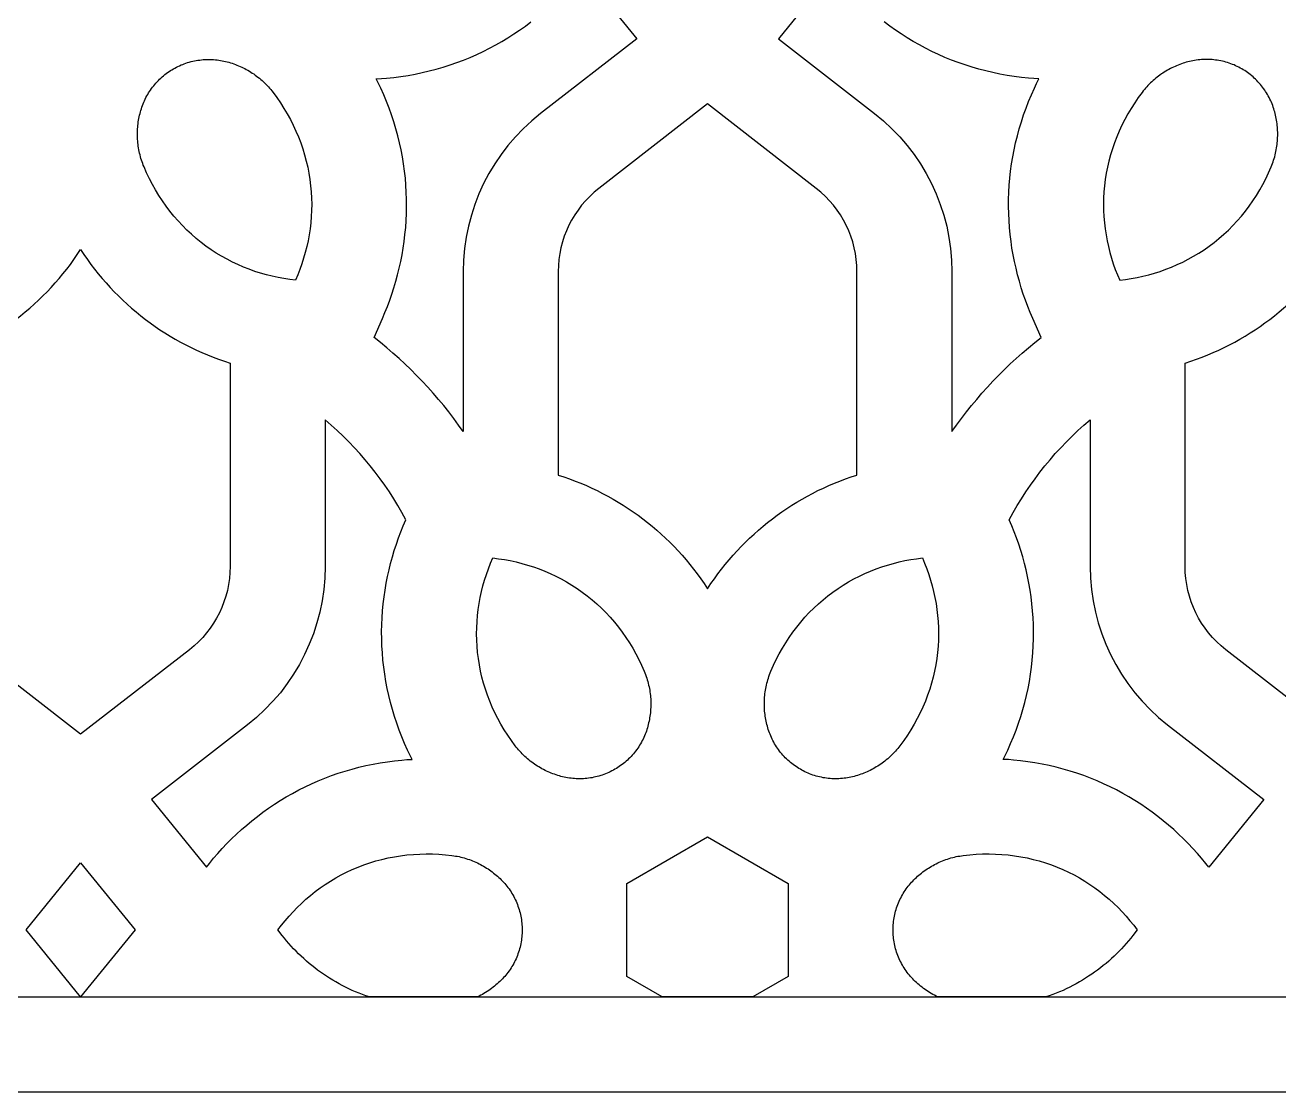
# Model space of a CAD drawing. Extents: x 14322 to 28868, y 1949 to 5319.
# Drawn here: x 16162 to 17947, y 1949 to 3468 of the extents above; entities that cross this region are included whole.
import ezdxf

# ---------------------------------------------------------------- set-up
doc = ezdxf.new("R2010")
doc.units = 0
doc.layers.add('LAYER_01', color=1, linetype='CONTINUOUS')

msp = doc.modelspace()

# ---------------------------------------------------------------- linework, layer by layer
at = {"layer": 'LAYER_01'}
for points in [[(14321.9, 1949.2), (28868, 1949.2), (28868, 5318.8), (14321.9, 5318.8)], [(14457.1, 2084.4), (28732.8, 2084.4), (28732.8, 5183.7), (14457.1, 5183.7)], [(16373.5, 3405.4), (16375.6, 3406.6), (16377.8, 3407.7), (16380, 3408.8), (16382.2, 3409.9), (16384.4, 3410.9), (16386.7, 3411.8), (16389, 3412.7), (16391.4, 3413.5), (16393.7, 3414.3), (16396.1, 3415), (16398.6, 3415.7), (16401, 3416.3), (16403.4, 3416.8), (16405.9, 3417.3), (16408.4, 3417.7), (16410.9, 3418), (16413.4, 3418.3), (16415.9, 3418.6), (16418.4, 3418.7), (16420.9, 3418.8), (16423.4, 3418.9), (16425.9, 3418.9), (16428.4, 3418.8), (16430.8, 3418.6), (16433.3, 3418.4), (16435.8, 3418.2), (16438.2, 3417.9), (16440.7, 3417.5), (16443.1, 3417), (16445.5, 3416.5), (16447.8, 3416), (16450.2, 3415.4), (16452.5, 3414.7), (16454.8, 3414), (16457.1, 3413.3), (16459.4, 3412.5), (16461.7, 3411.7), (16464, 3410.8), (16466.3, 3409.9), (16468.5, 3408.9), (16470.7, 3407.9), (16472.9, 3406.8), (16475.1, 3405.7), (16477.3, 3404.6), (16479.5, 3403.4), (16481.6, 3402.1), (16483.7, 3400.8), (16485.8, 3399.5), (16487.9, 3398.1), (16489.9, 3396.6), (16491.9, 3395.2), (16493.9, 3393.6), (16495.9, 3392.1), (16497.8, 3390.4), (16499.7, 3388.8), (16501.6, 3387.1), (16503.4, 3385.3), (16505.2, 3383.5), (16507, 3381.7), (16508.8, 3379.8), (16510.5, 3377.9), (16512.1, 3375.9), (16513.8, 3373.9), (16515.4, 3371.8), (16520.8, 3364.4), (16526, 3356.9), (16530.9, 3349.1), (16535.6, 3341.3), (16540, 3333.3), (16544.1, 3325.1), (16547.9, 3316.9), (16551.5, 3308.5), (16554.7, 3300.1), (16557.7, 3291.5), (16560.3, 3282.9), (16562.6, 3274.2), (16564.6, 3265.5), (16566.4, 3256.7), (16567.8, 3247.9), (16568.8, 3239.1), (16569.6, 3230.2), (16570.1, 3221.4), (16570.3, 3212.6), (16570.1, 3203.8), (16569.7, 3195.1), (16569, 3186.4), (16568, 3177.8), (16566.7, 3169.3), (16565.1, 3160.8), (16563.3, 3152.4), (16561.2, 3144.2), (16558.9, 3136), (16556.3, 3127.9), (16553.5, 3120), (16550.5, 3112.2), (16547.3, 3104.5), (16539, 3105.5), (16530.7, 3106.8), (16522.4, 3108.4), (16514.2, 3110.2), (16505.9, 3112.2), (16497.7, 3114.6), (16489.6, 3117.2), (16481.4, 3120.1), (16473.4, 3123.2), (16465.4, 3126.7), (16457.6, 3130.4), (16449.8, 3134.4), (16442.1, 3138.6), (16434.6, 3143.2), (16427.2, 3148), (16419.9, 3153.1), (16412.8, 3158.4), (16405.9, 3164.1), (16399.2, 3169.9), (16392.6, 3176), (16386.3, 3182.4), (16380.1, 3189), (16374.2, 3195.8), (16368.5, 3202.9), (16363, 3210.1), (16357.8, 3217.6), (16352.8, 3225.2), (16348, 3233), (16343.6, 3241), (16339.3, 3249.1), (16335.4, 3257.4), (16331.7, 3265.8), (16330.7, 3268.2), (16329.8, 3270.6), (16328.9, 3273.1), (16328.1, 3275.5), (16327.3, 3277.9), (16326.6, 3280.4), (16326, 3282.9), (16325.4, 3285.3), (16324.8, 3287.8), (16324.3, 3290.3), (16323.9, 3292.8), (16323.5, 3295.3), (16323.2, 3297.7), (16322.9, 3300.2), (16322.7, 3302.7), (16322.5, 3305.2), (16322.4, 3307.7), (16322.3, 3310.2), (16322.3, 3312.6), (16322.4, 3315.1), (16322.5, 3317.6), (16322.6, 3320), (16322.8, 3322.5), (16323, 3324.9), (16323.3, 3327.3), (16323.6, 3329.8), (16324, 3332.2), (16324.4, 3334.6), (16324.9, 3336.9), (16325.4, 3339.3), (16326, 3341.7), (16326.6, 3344), (16327.2, 3346.3), (16327.9, 3348.7), (16328.7, 3351), (16329.5, 3353.3), (16330.4, 3355.6), (16331.3, 3357.9), (16332.3, 3360.1), (16333.4, 3362.4), (16334.5, 3364.6), (16335.7, 3366.8), (16336.9, 3369), (16338.2, 3371.1), (16339.6, 3373.3), (16341, 3375.3), (16342.4, 3377.4), (16343.9, 3379.4), (16345.5, 3381.4), (16347.1, 3383.3), (16348.7, 3385.2), (16350.4, 3387.1), (16352.1, 3388.9), (16353.9, 3390.6), (16355.7, 3392.3), (16357.6, 3394), (16359.5, 3395.6), (16361.4, 3397.2), (16363.3, 3398.7), (16365.3, 3400.1), (16367.3, 3401.5), (16369.4, 3402.9), (16371.4, 3404.2)], [(17894, 3405.4), (17891.9, 3406.6), (17889.8, 3407.7), (17887.6, 3408.8), (17885.3, 3409.9), (17883.1, 3410.9), (17880.8, 3411.8), (17878.5, 3412.7), (17876.2, 3413.5), (17873.8, 3414.3), (17871.4, 3415), (17869, 3415.7), (17866.6, 3416.3), (17864.1, 3416.8), (17861.6, 3417.3), (17859.2, 3417.7), (17856.7, 3418), (17854.2, 3418.3), (17851.7, 3418.6), (17849.2, 3418.7), (17846.7, 3418.8), (17844.2, 3418.9), (17841.7, 3418.9), (17839.2, 3418.8), (17836.7, 3418.6), (17834.2, 3418.4), (17831.8, 3418.2), (17829.3, 3417.9), (17826.9, 3417.5), (17824.5, 3417), (17822.1, 3416.5), (17819.7, 3416), (17817.4, 3415.4), (17815, 3414.7), (17812.7, 3414), (17810.4, 3413.3), (17808.1, 3412.5), (17805.8, 3411.7), (17803.5, 3410.8), (17801.3, 3409.9), (17799, 3408.9), (17796.8, 3407.9), (17794.6, 3406.8), (17792.4, 3405.7), (17790.2, 3404.6), (17788.1, 3403.4), (17785.9, 3402.1), (17783.8, 3400.8), (17781.7, 3399.5), (17779.7, 3398.1), (17777.6, 3396.6), (17775.6, 3395.2), (17773.6, 3393.6), (17771.7, 3392.1), (17769.7, 3390.4), (17767.8, 3388.8), (17766, 3387.1), (17764.1, 3385.3), (17762.3, 3383.5), (17760.5, 3381.7), (17758.8, 3379.8), (17757.1, 3377.9), (17755.4, 3375.9), (17753.8, 3373.9), (17752.2, 3371.8), (17746.8, 3364.4), (17741.6, 3356.9), (17736.6, 3349.1), (17732, 3341.3), (17727.6, 3333.3), (17723.4, 3325.1), (17719.6, 3316.9), (17716.1, 3308.5), (17712.8, 3300.1), (17709.9, 3291.5), (17707.2, 3282.9), (17704.9, 3274.2), (17702.9, 3265.5), (17701.2, 3256.7), (17699.8, 3247.9), (17698.7, 3239.1), (17697.9, 3230.2), (17697.4, 3221.4), (17697.3, 3212.6), (17697.4, 3203.8), (17697.8, 3195.1), (17698.6, 3186.4), (17699.6, 3177.8), (17700.9, 3169.3), (17702.4, 3160.8), (17704.2, 3152.4), (17706.3, 3144.2), (17708.6, 3136), (17711.2, 3127.9), (17714, 3120), (17717, 3112.2), (17720.3, 3104.5), (17728.6, 3105.5), (17736.8, 3106.8), (17745.1, 3108.4), (17753.4, 3110.2), (17761.6, 3112.2), (17769.8, 3114.6), (17778, 3117.2), (17786.1, 3120.1), (17794.1, 3123.2), (17802.1, 3126.7), (17810, 3130.4), (17817.8, 3134.4), (17825.4, 3138.6), (17833, 3143.2), (17840.4, 3148), (17847.6, 3153.1), (17854.7, 3158.4), (17861.6, 3164.1), (17868.4, 3169.9), (17874.9, 3176), (17881.3, 3182.4), (17887.4, 3189), (17893.4, 3195.8), (17899.1, 3202.9), (17904.5, 3210.1), (17909.8, 3217.6), (17914.8, 3225.2), (17919.5, 3233), (17924, 3241), (17928.2, 3249.1), (17932.2, 3257.4), (17935.9, 3265.8), (17936.8, 3268.2), (17937.8, 3270.6), (17938.6, 3273.1), (17939.4, 3275.5), (17940.2, 3277.9), (17940.9, 3280.4), (17941.6, 3282.9), (17942.2, 3285.3), (17942.7, 3287.8), (17943.2, 3290.3), (17943.6, 3292.8), (17944, 3295.3), (17944.4, 3297.7), (17944.6, 3300.2), (17944.8, 3302.7), (17945, 3305.2), (17945.1, 3307.7), (17945.2, 3310.2), (17945.2, 3312.6), (17945.2, 3315.1), (17945.1, 3317.6), (17944.9, 3320), (17944.8, 3322.5), (17944.5, 3324.9), (17944.2, 3327.3), (17943.9, 3329.8), (17943.5, 3332.2), (17943.1, 3334.6), (17942.6, 3336.9), (17942.1, 3339.3), (17941.6, 3341.7), (17941, 3344), (17940.3, 3346.3), (17939.6, 3348.7), (17938.9, 3351), (17938, 3353.3), (17937.2, 3355.6), (17936.2, 3357.9), (17935.2, 3360.1), (17934.1, 3362.4), (17933, 3364.6), (17931.8, 3366.8), (17930.6, 3369), (17929.3, 3371.1), (17928, 3373.3), (17926.6, 3375.3), (17925.1, 3377.4), (17923.6, 3379.4), (17922.1, 3381.4), (17920.5, 3383.3), (17918.8, 3385.2), (17917.1, 3387.1), (17915.4, 3388.9), (17913.6, 3390.6), (17911.8, 3392.3), (17910, 3394), (17908.1, 3395.6), (17906.1, 3397.2), (17904.2, 3398.7), (17902.2, 3400.1), (17900.2, 3401.5), (17898.2, 3402.9), (17896.1, 3404.2)], [(17001.8, 2408.4), (16999.7, 2407.2), (16997.5, 2406), (16995.3, 2405), (16993.1, 2403.9), (16990.9, 2402.9), (16988.6, 2402), (16986.3, 2401.1), (16983.9, 2400.3), (16981.6, 2399.5), (16979.2, 2398.8), (16976.8, 2398.1), (16974.3, 2397.5), (16971.9, 2397), (16969.4, 2396.5), (16966.9, 2396.1), (16964.4, 2395.7), (16962, 2395.4), (16959.5, 2395.2), (16957, 2395), (16954.4, 2394.9), (16951.9, 2394.9), (16949.4, 2394.9), (16946.9, 2395), (16944.5, 2395.1), (16942, 2395.3), (16939.5, 2395.6), (16937.1, 2395.9), (16934.6, 2396.3), (16932.2, 2396.7), (16929.8, 2397.2), (16927.5, 2397.8), (16925.1, 2398.4), (16922.8, 2399), (16920.5, 2399.7), (16918.2, 2400.5), (16915.9, 2401.3), (16913.6, 2402.1), (16911.3, 2403), (16909.1, 2403.9), (16906.8, 2404.9), (16904.6, 2405.9), (16902.4, 2406.9), (16900.2, 2408.1), (16898, 2409.2), (16895.8, 2410.4), (16893.7, 2411.7), (16891.6, 2413), (16889.5, 2414.3), (16887.4, 2415.7), (16885.4, 2417.1), (16883.4, 2418.6), (16881.4, 2420.1), (16879.4, 2421.7), (16877.5, 2423.3), (16875.6, 2425), (16873.7, 2426.7), (16871.9, 2428.5), (16870.1, 2430.3), (16868.3, 2432.1), (16866.6, 2434), (16864.8, 2435.9), (16863.2, 2437.9), (16861.5, 2439.9), (16860, 2441.9), (16854.5, 2449.3), (16849.3, 2456.9), (16844.4, 2464.6), (16839.7, 2472.5), (16835.3, 2480.5), (16831.2, 2488.6), (16827.4, 2496.9), (16823.8, 2505.3), (16820.6, 2513.7), (16817.6, 2522.3), (16815, 2530.9), (16812.7, 2539.6), (16810.7, 2548.3), (16809, 2557.1), (16807.6, 2565.9), (16806.5, 2574.7), (16805.7, 2583.5), (16805.2, 2592.4), (16805, 2601.2), (16805.2, 2609.9), (16805.6, 2618.7), (16806.3, 2627.3), (16807.3, 2635.9), (16808.6, 2644.5), (16810.2, 2653), (16812, 2661.3), (16814.1, 2669.6), (16816.4, 2677.8), (16819, 2685.9), (16821.8, 2693.8), (16824.8, 2701.6), (16828, 2709.3), (16836.3, 2708.2), (16844.6, 2707), (16852.9, 2705.4), (16861.1, 2703.6), (16869.4, 2701.5), (16877.6, 2699.2), (16885.8, 2696.6), (16893.9, 2693.7), (16901.9, 2690.6), (16909.9, 2687.1), (16917.7, 2683.4), (16925.5, 2679.4), (16933.2, 2675.1), (16940.7, 2670.6), (16948.1, 2665.8), (16955.4, 2660.7), (16962.5, 2655.3), (16969.4, 2649.7), (16976.1, 2643.9), (16982.7, 2637.7), (16989.1, 2631.4), (16995.2, 2624.8), (17001.1, 2618), (17006.8, 2610.9), (17012.3, 2603.7), (17017.5, 2596.2), (17022.5, 2588.6), (17027.3, 2580.8), (17031.7, 2572.8), (17036, 2564.7), (17039.9, 2556.4), (17043.6, 2548), (17044.6, 2545.6), (17045.5, 2543.2), (17046.4, 2540.7), (17047.2, 2538.3), (17048, 2535.8), (17048.7, 2533.4), (17049.3, 2530.9), (17049.9, 2528.4), (17050.5, 2526), (17051, 2523.5), (17051.4, 2521), (17051.8, 2518.5), (17052.1, 2516), (17052.4, 2513.5), (17052.6, 2511.1), (17052.8, 2508.6), (17052.9, 2506.1), (17053, 2503.6), (17053, 2501.1), (17052.9, 2498.7), (17052.9, 2496.2), (17052.7, 2493.8), (17052.5, 2491.3), (17052.3, 2488.9), (17052, 2486.4), (17051.7, 2484), (17051.3, 2481.6), (17050.9, 2479.2), (17050.4, 2476.8), (17049.9, 2474.5), (17049.3, 2472.1), (17048.7, 2469.8), (17048.1, 2467.4), (17047.4, 2465.1), (17046.6, 2462.8), (17045.8, 2460.5), (17044.9, 2458.2), (17044, 2455.9), (17043, 2453.6), (17041.9, 2451.4), (17040.8, 2449.2), (17039.6, 2447), (17038.4, 2444.8), (17037.1, 2442.6), (17035.7, 2440.5), (17034.3, 2438.4), (17032.9, 2436.4), (17031.4, 2434.4), (17029.8, 2432.4), (17028.2, 2430.5), (17026.6, 2428.6), (17024.9, 2426.7), (17023.2, 2424.9), (17021.4, 2423.2), (17019.6, 2421.4), (17017.7, 2419.8), (17015.8, 2418.2), (17013.9, 2416.6), (17012, 2415.1), (17010, 2413.6), (17008, 2412.2), (17005.9, 2410.9), (17003.9, 2409.6)], [(17265.8, 2408.4), (17263.7, 2409.6), (17261.6, 2410.9), (17259.6, 2412.2), (17257.6, 2413.6), (17255.6, 2415.1), (17253.6, 2416.6), (17251.7, 2418.2), (17249.8, 2419.8), (17248, 2421.4), (17246.1, 2423.2), (17244.4, 2424.9), (17242.6, 2426.7), (17240.9, 2428.6), (17239.3, 2430.5), (17237.7, 2432.4), (17236.1, 2434.4), (17234.6, 2436.4), (17233.2, 2438.4), (17231.8, 2440.5), (17230.5, 2442.6), (17229.2, 2444.8), (17227.9, 2447), (17226.8, 2449.2), (17225.6, 2451.4), (17224.6, 2453.6), (17223.6, 2455.9), (17222.6, 2458.2), (17221.7, 2460.5), (17220.9, 2462.8), (17220.1, 2465.1), (17219.4, 2467.4), (17218.8, 2469.8), (17218.2, 2472.1), (17217.6, 2474.5), (17217.1, 2476.8), (17216.7, 2479.2), (17216.2, 2481.6), (17215.9, 2484), (17215.5, 2486.4), (17215.2, 2488.9), (17215, 2491.3), (17214.8, 2493.8), (17214.7, 2496.2), (17214.6, 2498.7), (17214.6, 2501.1), (17214.6, 2503.6), (17214.6, 2506.1), (17214.8, 2508.6), (17214.9, 2511.1), (17215.2, 2513.5), (17215.4, 2516), (17215.8, 2518.5), (17216.1, 2521), (17216.6, 2523.5), (17217.1, 2526), (17217.6, 2528.4), (17218.2, 2530.9), (17218.9, 2533.4), (17219.6, 2535.8), (17220.3, 2538.3), (17221.1, 2540.7), (17222, 2543.2), (17222.9, 2545.6), (17223.9, 2548), (17227.6, 2556.4), (17231.6, 2564.7), (17235.8, 2572.8), (17240.3, 2580.8), (17245, 2588.6), (17250, 2596.2), (17255.2, 2603.7), (17260.7, 2610.9), (17266.4, 2618), (17272.3, 2624.8), (17278.5, 2631.4), (17284.8, 2637.7), (17291.4, 2643.9), (17298.1, 2649.7), (17305.1, 2655.3), (17312.2, 2660.7), (17319.4, 2665.8), (17326.8, 2670.6), (17334.4, 2675.1), (17342, 2679.4), (17349.8, 2683.4), (17357.7, 2687.1), (17365.6, 2690.6), (17373.7, 2693.7), (17381.8, 2696.6), (17390, 2699.2), (17398.2, 2701.5), (17406.4, 2703.6), (17414.7, 2705.4), (17422.9, 2707), (17431.2, 2708.2), (17439.5, 2709.3), (17442.7, 2701.6), (17445.8, 2693.8), (17448.6, 2685.9), (17451.1, 2677.8), (17453.5, 2669.6), (17455.5, 2661.3), (17457.4, 2653), (17458.9, 2644.5), (17460.2, 2635.9), (17461.2, 2627.3), (17461.9, 2618.7), (17462.4, 2609.9), (17462.5, 2601.2), (17462.3, 2592.4), (17461.9, 2583.5), (17461.1, 2574.7), (17460, 2565.9), (17458.6, 2557.1), (17456.9, 2548.3), (17454.9, 2539.6), (17452.5, 2530.9), (17449.9, 2522.3), (17446.9, 2513.7), (17443.7, 2505.3), (17440.2, 2496.9), (17436.3, 2488.6), (17432.2, 2480.5), (17427.8, 2472.5), (17423.1, 2464.6), (17418.2, 2456.9), (17413, 2449.3), (17407.6, 2441.9), (17406, 2439.9), (17404.4, 2437.9), (17402.7, 2435.9), (17401, 2434), (17399.2, 2432.1), (17397.5, 2430.3), (17395.7, 2428.5), (17393.8, 2426.7), (17392, 2425), (17390.1, 2423.3), (17388.1, 2421.7), (17386.2, 2420.1), (17384.2, 2418.6), (17382.2, 2417.1), (17380.1, 2415.7), (17378, 2414.3), (17376, 2413), (17373.8, 2411.7), (17371.7, 2410.4), (17369.5, 2409.2), (17367.4, 2408.1), (17365.2, 2406.9), (17363, 2405.9), (17360.7, 2404.9), (17358.5, 2403.9), (17356.2, 2403), (17354, 2402.1), (17351.7, 2401.3), (17349.4, 2400.5), (17347.1, 2399.7), (17344.7, 2399), (17342.4, 2398.4), (17340.1, 2397.8), (17337.7, 2397.2), (17335.3, 2396.7), (17332.9, 2396.3), (17330.5, 2395.9), (17328, 2395.6), (17325.6, 2395.3), (17323.1, 2395.1), (17320.6, 2395), (17318.1, 2394.9), (17315.6, 2394.9), (17313.1, 2394.9), (17310.6, 2395), (17308.1, 2395.2), (17305.6, 2395.4), (17303.1, 2395.7), (17300.6, 2396.1), (17298.1, 2396.5), (17295.7, 2397), (17293.2, 2397.5), (17290.8, 2398.1), (17288.4, 2398.8), (17286, 2399.5), (17283.6, 2400.3), (17281.3, 2401.1), (17279, 2402), (17276.7, 2402.9), (17274.4, 2403.9), (17272.2, 2405), (17270, 2406), (17267.9, 2407.2)], [(17069.3, 2084.4), (17018.9, 2113.4), (17018.9, 2246.1), (17133.8, 2312.4), (17248.6, 2246.1), (17248.6, 2113.4), (17198.2, 2084.4)], [(16652.6, 2084.4), (16647.6, 2086), (16642.6, 2087.8), (16637.7, 2089.7), (16632.8, 2091.7), (16628, 2093.8), (16623.2, 2096), (16618.5, 2098.3), (16613.8, 2100.6), (16609.2, 2103.1), (16604.7, 2105.7), (16600.2, 2108.3), (16595.8, 2111), (16591.4, 2113.8), (16587.1, 2116.7), (16582.9, 2119.6), (16578.7, 2122.7), (16574.7, 2125.8), (16570.7, 2129), (16566.7, 2132.2), (16562.8, 2135.5), (16559, 2138.9), (16555.3, 2142.3), (16551.7, 2145.8), (16548.1, 2149.4), (16544.6, 2153), (16541.2, 2156.7), (16537.9, 2160.4), (16534.6, 2164.2), (16531.4, 2168), (16528.3, 2171.9), (16522.3, 2179.7), (16527.4, 2186.4), (16532.6, 2192.9), (16538.1, 2199.3), (16543.8, 2205.6), (16549.7, 2211.7), (16555.8, 2217.6), (16562.2, 2223.4), (16568.7, 2229), (16575.5, 2234.4), (16582.4, 2239.5), (16589.6, 2244.5), (16596.9, 2249.2), (16604.5, 2253.7), (16612.2, 2258), (16620, 2262), (16628.1, 2265.7), (16636.3, 2269.2), (16644.6, 2272.4), (16653, 2275.3), (16661.6, 2277.9), (16670.3, 2280.2), (16679.1, 2282.3), (16688, 2284), (16696.9, 2285.4), (16705.9, 2286.5), (16715, 2287.3), (16724.1, 2287.8), (16733.2, 2288), (16742.4, 2287.9), (16751.5, 2287.5), (16760.7, 2286.8), (16769.8, 2285.8), (16772.4, 2285.4), (16774.9, 2285), (16777.5, 2284.6), (16780, 2284.1), (16782.5, 2283.5), (16785, 2282.9), (16787.4, 2282.2), (16789.9, 2281.5), (16792.3, 2280.7), (16794.7, 2279.9), (16797.1, 2279), (16799.4, 2278.1), (16801.7, 2277.2), (16804, 2276.2), (16806.3, 2275.1), (16808.5, 2274), (16810.7, 2272.9), (16812.9, 2271.7), (16815, 2270.5), (16817.2, 2269.2), (16819.3, 2267.9), (16821.3, 2266.6), (16823.3, 2265.2), (16825.3, 2263.7), (16827.3, 2262.3), (16829.2, 2260.8), (16831.1, 2259.3), (16833, 2257.7), (16834.8, 2256.1), (16836.6, 2254.5), (16838.4, 2252.8), (16840.1, 2251.1), (16841.8, 2249.4), (16843.5, 2247.6), (16845.1, 2245.8), (16846.7, 2243.9), (16848.2, 2242), (16849.7, 2240.1), (16851.2, 2238.1), (16852.6, 2236), (16854, 2233.9), (16855.3, 2231.8), (16856.5, 2229.7), (16857.8, 2227.5), (16858.9, 2225.2), (16860, 2223), (16861.1, 2220.7), (16862.1, 2218.4), (16863, 2216.1), (16863.9, 2213.7), (16864.7, 2211.3), (16865.5, 2209), (16866.2, 2206.5), (16866.8, 2204.1), (16867.4, 2201.7), (16867.9, 2199.3), (16868.3, 2196.8), (16868.7, 2194.4), (16869, 2191.9), (16869.3, 2189.5), (16869.5, 2187), (16869.7, 2184.6), (16869.8, 2182.2), (16869.8, 2179.7), (16869.8, 2177.3), (16869.7, 2174.9), (16869.5, 2172.5), (16869.3, 2170), (16869, 2167.6), (16868.7, 2165.1), (16868.3, 2162.7), (16867.9, 2160.2), (16867.4, 2157.8), (16866.8, 2155.4), (16866.2, 2153), (16865.5, 2150.5), (16864.7, 2148.2), (16863.9, 2145.8), (16863, 2143.4), (16862.1, 2141.1), (16861.1, 2138.8), (16860, 2136.5), (16858.9, 2134.3), (16857.8, 2132), (16856.5, 2129.8), (16855.3, 2127.7), (16854, 2125.6), (16852.6, 2123.5), (16851.2, 2121.4), (16849.7, 2119.4), (16848.2, 2117.5), (16846.7, 2115.6), (16845.1, 2113.7), (16843.5, 2111.9), (16841.8, 2110.1), (16840.1, 2108.4), (16838.3, 2106.6), (16836.4, 2104.8), (16834.5, 2103.1), (16832.5, 2101.4), (16830.5, 2099.7), (16828.5, 2098.1), (16826.4, 2096.6), (16824.3, 2095), (16822.2, 2093.5), (16820, 2092.1), (16817.8, 2090.7), (16815.5, 2089.3), (16813.3, 2088), (16810.9, 2086.7), (16808.6, 2085.5), (16806.2, 2084.4)], [(17461.3, 2084.4), (17459, 2085.5), (17456.6, 2086.7), (17454.3, 2088), (17452, 2089.3), (17449.8, 2090.7), (17447.5, 2092.1), (17445.4, 2093.5), (17443.2, 2095), (17441.1, 2096.6), (17439.1, 2098.1), (17437, 2099.7), (17435, 2101.4), (17433.1, 2103.1), (17431.2, 2104.8), (17429.3, 2106.6), (17427.4, 2108.4), (17425.7, 2110.1), (17424.1, 2111.9), (17422.5, 2113.7), (17420.9, 2115.6), (17419.3, 2117.5), (17417.8, 2119.4), (17416.4, 2121.4), (17414.9, 2123.5), (17413.6, 2125.6), (17412.3, 2127.7), (17411, 2129.8), (17409.8, 2132), (17408.6, 2134.3), (17407.5, 2136.5), (17406.5, 2138.8), (17405.5, 2141.1), (17404.5, 2143.4), (17403.7, 2145.8), (17402.8, 2148.2), (17402.1, 2150.5), (17401.4, 2153), (17400.8, 2155.4), (17400.2, 2157.8), (17399.7, 2160.2), (17399.2, 2162.7), (17398.8, 2165.1), (17398.5, 2167.6), (17398.2, 2170), (17398, 2172.5), (17397.9, 2174.9), (17397.8, 2177.3), (17397.8, 2179.7), (17397.8, 2182.2), (17397.9, 2184.6), (17398, 2187), (17398.2, 2189.5), (17398.5, 2191.9), (17398.8, 2194.4), (17399.2, 2196.8), (17399.7, 2199.3), (17400.2, 2201.7), (17400.8, 2204.1), (17401.4, 2206.5), (17402.1, 2209), (17402.8, 2211.3), (17403.7, 2213.7), (17404.5, 2216.1), (17405.5, 2218.4), (17406.5, 2220.7), (17407.5, 2223), (17408.6, 2225.2), (17409.8, 2227.5), (17411, 2229.7), (17412.3, 2231.8), (17413.6, 2233.9), (17414.9, 2236), (17416.4, 2238.1), (17417.8, 2240.1), (17419.3, 2242), (17420.9, 2243.9), (17422.5, 2245.8), (17424.1, 2247.6), (17425.7, 2249.4), (17427.4, 2251.1), (17429.2, 2252.8), (17430.9, 2254.5), (17432.7, 2256.1), (17434.6, 2257.7), (17436.4, 2259.3), (17438.3, 2260.8), (17440.2, 2262.3), (17442.2, 2263.7), (17444.2, 2265.2), (17446.2, 2266.6), (17448.3, 2267.9), (17450.4, 2269.2), (17452.5, 2270.5), (17454.6, 2271.7), (17456.8, 2272.9), (17459, 2274), (17461.3, 2275.1), (17463.5, 2276.2), (17465.8, 2277.2), (17468.1, 2278.1), (17470.5, 2279), (17472.9, 2279.9), (17475.2, 2280.7), (17477.7, 2281.5), (17480.1, 2282.2), (17482.6, 2282.9), (17485, 2283.5), (17487.5, 2284.1), (17490.1, 2284.6), (17492.6, 2285), (17495.2, 2285.4), (17497.7, 2285.8), (17506.9, 2286.8), (17516, 2287.5), (17525.2, 2287.9), (17534.3, 2288), (17543.5, 2287.8), (17552.6, 2287.3), (17561.6, 2286.5), (17570.6, 2285.4), (17579.6, 2284), (17588.5, 2282.3), (17597.2, 2280.2), (17605.9, 2277.9), (17614.5, 2275.3), (17623, 2272.4), (17631.3, 2269.2), (17639.5, 2265.7), (17647.5, 2262), (17655.4, 2258), (17663.1, 2253.7), (17670.6, 2249.2), (17678, 2244.5), (17685.1, 2239.5), (17692.1, 2234.4), (17698.8, 2229), (17705.4, 2223.4), (17711.7, 2217.6), (17717.9, 2211.7), (17723.8, 2205.6), (17729.5, 2199.3), (17734.9, 2192.9), (17740.2, 2186.4), (17745.2, 2179.7), (17739.2, 2171.9), (17736.1, 2168), (17732.9, 2164.2), (17729.7, 2160.4), (17726.3, 2156.7), (17722.9, 2153), (17719.4, 2149.4), (17715.9, 2145.8), (17712.2, 2142.3), (17708.5, 2138.9), (17704.7, 2135.5), (17700.8, 2132.2), (17696.9, 2129), (17692.9, 2125.8), (17688.8, 2122.7), (17684.6, 2119.6), (17680.4, 2116.7), (17676.1, 2113.8), (17671.8, 2111), (17667.4, 2108.3), (17662.9, 2105.7), (17658.3, 2103.1), (17653.7, 2100.6), (17649.1, 2098.3), (17644.3, 2096), (17639.6, 2093.8), (17634.7, 2091.7), (17629.9, 2089.7), (17624.9, 2087.8), (17620, 2086), (17615, 2084.4)], [(16241.5, 2084.4), (16164.1, 2179.7), (16241.5, 2275.1), (16319, 2179.7)]]:
    msp.add_lwpolyline(points, close=True, dxfattribs=at)
for points in [[(16954.8, 3544.6), (17033, 3448.3), (16896.1, 3341.8, 0.231422), (16786, 3116.8), (16786, 2889, 0.076243), (16659.1, 3023), (16671, 3050.2), (16674.6, 3058.7), (16678.1, 3067.3), (16681.4, 3076), (16684.4, 3084.9), (16687.4, 3093.9), (16690.1, 3103), (16692.6, 3112.3), (16694.9, 3121.6), (16697, 3131.1), (16698.9, 3140.6), (16700.5, 3150.2), (16701.9, 3159.9), (16703.1, 3169.7), (16704.1, 3179.6), (16704.8, 3189.5), (16705.2, 3199.5), (16705.4, 3209.5), (16705.3, 3219.6), (16705, 3229.7), (16704.4, 3239.8), (16703.6, 3249.9), (16702.5, 3260), (16701.1, 3270.1), (16699.4, 3280.2), (16697.5, 3290.3), (16695.3, 3300.3), (16692.9, 3310.3), (16690.2, 3320.2), (16687.2, 3330), (16684, 3339.8), (16680.5, 3349.5), (16676.8, 3359.1), (16672.8, 3368.5), (16668.6, 3377.9), (16665.5, 3384.6), (16662.2, 3391.2), (16669.5, 3391.6), (16676.9, 3392.2), (16687.1, 3393.2), (16697.3, 3394.5), (16707.5, 3396.1), (16717.6, 3397.9), (16727.7, 3400), (16737.7, 3402.4), (16747.6, 3405), (16757.5, 3407.9), (16767.2, 3411), (16776.9, 3414.4), (16786.5, 3418), (16795.9, 3421.8), (16805.2, 3425.9), (16814.4, 3430.3), (16823.4, 3434.8), (16832.3, 3439.6), (16841.1, 3444.5), (16849.7, 3449.7), (16858.1, 3455.1), (16866.3, 3460.7), (16874.4, 3466.4), (16882.3, 3472.4)], [(17312.7, 3544.6), (17234.6, 3448.3), (17371.5, 3341.8, -0.231422), (17481.5, 3116.8), (17481.5, 2889, -0.076243), (17608.5, 3023), (17596.5, 3050.2), (17592.9, 3058.7), (17589.5, 3067.3), (17586.2, 3076), (17583.1, 3084.9), (17580.2, 3093.9), (17577.5, 3103), (17575, 3112.3), (17572.7, 3121.6), (17570.6, 3131.1), (17568.7, 3140.6), (17567, 3150.2), (17565.6, 3159.9), (17564.4, 3169.7), (17563.5, 3179.6), (17562.8, 3189.5), (17562.3, 3199.5), (17562.1, 3209.5), (17562.2, 3219.6), (17562.5, 3229.7), (17563.1, 3239.8), (17564, 3249.9), (17565.1, 3260), (17566.5, 3270.1), (17568.1, 3280.2), (17570, 3290.3), (17572.2, 3300.3), (17574.6, 3310.3), (17577.3, 3320.2), (17580.3, 3330), (17583.5, 3339.8), (17587, 3349.5), (17590.7, 3359.1), (17594.7, 3368.5), (17598.9, 3377.9), (17602.1, 3384.6), (17605.3, 3391.2), (17598, 3391.6), (17590.7, 3392.2), (17580.4, 3393.2), (17570.2, 3394.5), (17560.1, 3396.1), (17549.9, 3397.9), (17539.9, 3400), (17529.9, 3402.4), (17519.9, 3405), (17510.1, 3407.9), (17500.3, 3411), (17490.6, 3414.4), (17481.1, 3418), (17471.6, 3421.8), (17462.3, 3425.9), (17453.1, 3430.3), (17444.1, 3434.8), (17435.2, 3439.6), (17426.5, 3444.5), (17417.9, 3449.7), (17409.5, 3455.1), (17401.2, 3460.7), (17393.1, 3466.4), (17385.2, 3472.4)]]:
    msp.add_lwpolyline(points, format="xyb", dxfattribs=at)
for points in [[(17346.4, 2827.2), (17346.4, 3116.8, 0.231422), (17288.5, 3235.2), (17133.8, 3355.5), (16979, 3235.2, 0.231422), (16921.1, 3116.8), (16921.1, 2827.2, -0.175132), (17133.8, 2665.5, -0.175132)], [(16454.2, 2986.6), (16454.2, 2697, -0.231422), (16396.3, 2578.6), (16241.5, 2458.2), (16241.5, 2458.2), (16241.5, 2458.2), (16086.8, 2578.6, -0.231422), (16028.9, 2697), (16028.9, 2986.6, 0.175132), (16241.5, 3148.3, 0.175132)], [(18238.6, 2986.6), (18238.6, 2697, -0.231422), (18180.7, 2578.6), (18026, 2458.2), (18026, 2458.2), (18026, 2458.2), (17871.3, 2578.6, -0.231422), (17813.4, 2697), (17813.4, 2986.6, 0.175132), (18026, 3148.3, 0.175132)], [(16704.3, 2763.6, 0.097387), (16589.3, 2905.7), (16589.3, 2697, -0.231422), (16479.2, 2471.9), (16342.3, 2365.4), (16420.5, 2269.1), (16424.7, 2274.4), (16430.6, 2281.7), (16436.8, 2288.7), (16443.1, 2295.8), (16449.6, 2302.7), (16456.4, 2309.5), (16463.3, 2316.1), (16470.5, 2322.7), (16477.8, 2329.1), (16485.3, 2335.3), (16493, 2341.4), (16500.9, 2347.4), (16509, 2353.1), (16517.2, 2358.7), (16525.6, 2364), (16534.2, 2369.2), (16543, 2374.2), (16551.9, 2379), (16560.9, 2383.5), (16570.1, 2387.8), (16579.4, 2391.9), (16588.9, 2395.8), (16598.4, 2399.4), (16608.1, 2402.8), (16617.8, 2405.9), (16627.7, 2408.8), (16637.6, 2411.4), (16647.6, 2413.7), (16657.7, 2415.8), (16667.8, 2417.7), (16678, 2419.2), (16688.2, 2420.5), (16698.4, 2421.6), (16705.8, 2422.2), (16713.1, 2422.6), (16709.8, 2429.2), (16706.7, 2435.8), (16702.5, 2445.2), (16698.5, 2454.7), (16694.8, 2464.3), (16691.3, 2474), (16688.1, 2483.8), (16685.1, 2493.6), (16682.4, 2503.5), (16680, 2513.5), (16677.8, 2523.5), (16675.9, 2533.6), (16674.2, 2543.6), (16672.8, 2553.8), (16671.7, 2563.9), (16670.9, 2574), (16670.3, 2584.1), (16670, 2594.2), (16669.9, 2604.2), (16670.1, 2614.3), (16670.5, 2624.2), (16671.2, 2634.2), (16672.2, 2644), (16673.4, 2653.8), (16674.8, 2663.5), (16676.4, 2673.2), (16678.3, 2682.7), (16680.4, 2692.2), (16682.7, 2701.5), (16685.2, 2710.8), (16687.9, 2719.9), (16690.9, 2728.9), (16694, 2737.7), (16697.2, 2746.5), (16700.7, 2755.1)], [(17678.2, 2697, 0.231422), (17788.3, 2471.9), (17925.2, 2365.4), (17847.1, 2269.1), (17842.9, 2274.4), (17836.9, 2281.7), (17830.8, 2288.7), (17824.4, 2295.8), (17817.9, 2302.7), (17811.2, 2309.5), (17804.2, 2316.1), (17797.1, 2322.7), (17789.8, 2329.1), (17782.2, 2335.3), (17774.5, 2341.4), (17766.6, 2347.4), (17758.6, 2353.1), (17750.3, 2358.7), (17741.9, 2364), (17733.3, 2369.2), (17724.6, 2374.2), (17715.7, 2379), (17706.6, 2383.5), (17697.4, 2387.8), (17688.1, 2391.9), (17678.7, 2395.8), (17669.1, 2399.4), (17659.5, 2402.8), (17649.7, 2405.9), (17639.8, 2408.8), (17629.9, 2411.4), (17619.9, 2413.7), (17609.8, 2415.8), (17599.7, 2417.7), (17589.5, 2419.2), (17579.3, 2420.5), (17569.1, 2421.6), (17561.8, 2422.2), (17554.4, 2422.6), (17557.7, 2429.2), (17560.9, 2435.8), (17565.1, 2445.2), (17569, 2454.7), (17572.8, 2464.3), (17576.2, 2474), (17579.5, 2483.8), (17582.4, 2493.6), (17585.1, 2503.5), (17587.6, 2513.5), (17589.8, 2523.5), (17591.7, 2533.6), (17593.3, 2543.6), (17594.7, 2553.8), (17595.8, 2563.9), (17596.7, 2574), (17597.3, 2584.1), (17597.6, 2594.2), (17597.6, 2604.2), (17597.4, 2614.3), (17597, 2624.2), (17596.3, 2634.2), (17595.4, 2644), (17594.2, 2653.8), (17592.8, 2663.5), (17591.1, 2673.2), (17589.2, 2682.7), (17587.1, 2692.2), (17584.8, 2701.5), (17582.3, 2710.8), (17579.6, 2719.9), (17576.7, 2728.9), (17573.6, 2737.7), (17570.3, 2746.5), (17566.9, 2755.1), (17563.2, 2763.6, -0.097387), (17678.2, 2905.7)]]:
    msp.add_lwpolyline(points, format="xyb", close=True, dxfattribs=at)

doc.saveas('drawing.dxf')
